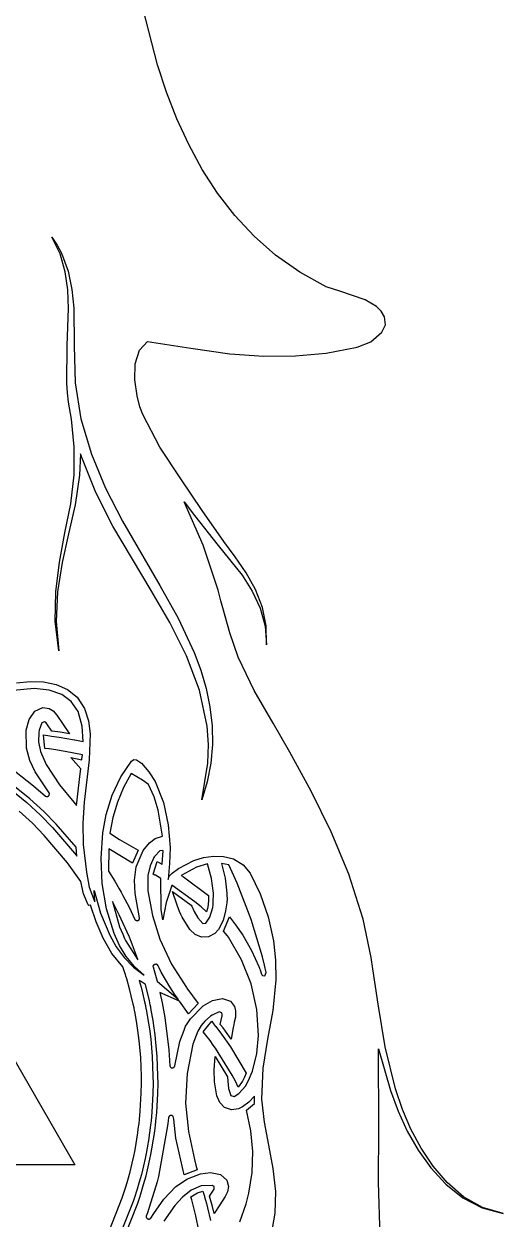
# Model space of a CAD drawing. Extents: x 0 to 151, y 0 to 357.
# Drawn here: x 99.2 to 146.2, y 167.7 to 284.8 of the extents above; entities that cross this region are included whole.
import ezdxf

# ---------------------------------------------------------------- set-up
doc = ezdxf.new("R2010")
doc.units = 0

msp = doc.modelspace()

# ---------------------------------------------------------------- linework, layer by layer
at = {"layer": 'Layer 1'}
for p, q in [((112.323748, 280.792837), (110.909364, 286.259259)), ((113.200791, 278.117991), (112.323748, 280.792837)), ((114.210706, 275.506072), (113.200791, 278.117991)), ((115.368223, 272.975091), (114.210706, 275.506072)), ((116.688069, 270.543057), (115.368223, 272.975091)), ((118.184974, 268.227984), (116.688069, 270.543057)), ((119.873667, 266.047883), (118.184974, 268.227984)), ((121.768877, 264.020763), (119.873667, 266.047883)), ((102.762541, 262.270256), (101.964113, 263.900762)), ((101.964113, 263.900762), (102.47283, 263.13839)), ((123.885332, 262.164638), (121.768877, 264.020763)), ((102.47283, 263.13839), (102.909755, 262.328297)), ((103.275913, 260.528852), (102.762541, 262.270256)), ((102.909755, 262.328297), (103.547464, 260.596477)), ((126.237761, 260.497519), (123.885332, 262.164638)), ((103.528631, 258.73796), (103.275913, 260.528852)), ((103.547464, 260.596477), (103.924099, 258.785999)), ((128.840894, 259.037416), (126.237761, 260.497519)), ((103.591336, 256.930412), (103.528631, 258.73796)), ((103.924099, 258.785999), (104.10829, 256.945957)), ((130.171224, 258.608817), (128.840894, 259.037416)), ((132.665218, 257.784455), (130.171224, 258.608817)), ((133.773641, 257.126523), (132.665218, 257.784455)), ((103.462069, 253.289405), (103.591336, 256.930412)), ((104.10829, 256.945957), (104.151664, 253.270786)), ((134.215038, 256.677106), (133.773641, 257.126523)), ((134.551444, 256.124907), (134.215038, 256.677106)), ((134.30192, 254.618247), (134.65078, 255.334463)), ((134.65078, 255.334463), (134.551444, 256.124907)), ((133.219568, 253.666444), (134.30192, 254.618247)), ((103.414919, 249.596332), (103.462069, 253.289405)), ((104.151664, 253.270786), (104.235967, 249.649547)), ((110.54226, 252.842924), (111.31657, 253.700639)), ((111.31657, 253.700639), (115.57632, 253.047577)), ((115.57632, 253.047577), (119.39983, 252.491382)), ((128.819238, 252.552404), (131.87773, 253.140247)), ((131.87773, 253.140247), (133.219568, 253.666444)), ((110.124213, 251.504874), (110.54226, 252.842924)), ((119.39983, 252.491382), (122.741911, 252.267444)), ((122.741911, 252.267444), (125.82784, 252.274627)), ((125.82784, 252.274627), (128.819238, 252.552404)), ((110.095185, 249.930115), (110.124213, 251.504874)), ((103.481162, 248.663537), (103.414919, 249.596332)), ((104.235967, 249.649547), (104.813613, 246.107827)), ((110.320194, 248.371244), (110.095185, 249.930115)), ((103.585844, 247.736407), (103.481162, 248.663537)), ((110.573835, 247.295844), (110.320194, 248.371244)), ((103.876211, 246.088847), (103.585844, 247.736407)), ((110.857683, 246.531305), (110.573835, 247.295844)), ((104.156155, 243.375162), (103.876211, 246.088847)), ((104.813613, 246.107827), (105.830923, 242.652937)), ((112.539823, 243.343365), (110.857683, 246.531305)), ((104.139465, 240.647127), (104.156155, 243.375162)), ((104.768247, 242.697367), (104.664937, 240.607487)), ((104.887, 242.326), (104.768247, 242.697367)), ((106.264872, 238.890259), (104.887, 242.326)), ((105.830923, 242.652937), (107.205975, 239.311926)), ((114.584063, 240.250065), (112.539823, 243.343365)), ((103.81237, 237.783877), (104.139465, 240.647127)), ((104.664937, 240.607487), (104.24483, 237.705117)), ((116.674293, 237.150155), (114.584063, 240.250065)), ((107.946448, 235.59251), (106.264872, 238.890259)), ((107.205975, 239.311926), (108.868, 236.104)), ((103.23095, 234.943787), (103.81237, 237.783877)), ((104.24483, 237.705117), (103.573486, 234.866147)), ((116.769399, 233.733835), (114.907032, 237.972505)), ((114.907032, 237.972505), (115.917822, 236.652555)), ((115.917822, 236.652555), (118.250712, 233.701355)), ((118.805713, 234.093155), (116.674293, 237.150155)), ((111.695738, 229.29205), (107.946448, 235.59251)), ((108.868, 236.104), (112.552986, 229.797811)), ((102.695499, 232.077095), (103.23095, 234.943787)), ((103.573486, 234.866147), (102.95537, 232.033082)), ((118.244192, 229.345245), (116.769399, 233.733835)), ((118.250712, 233.701355), (120.607972, 230.805665)), ((119.923243, 232.597905), (118.805713, 234.093155)), ((102.349551, 229.181417), (102.695499, 232.077095)), ((102.95537, 232.033082), (102.524596, 229.165547)), ((120.996843, 231.041555), (119.923243, 232.597905)), ((120.607972, 230.805665), (121.592425, 229.251274)), ((121.902491, 229.397848), (120.996843, 231.041555)), ((112.552986, 229.797811), (114.336477, 226.581889)), ((102.290625, 226.270553), (102.349551, 229.181417)), ((102.524596, 229.165547), (102.378704, 226.268641)), ((113.518833, 226.15398), (111.695738, 229.29205)), ((118.525285, 228.297475), (118.244192, 229.345245)), ((118.715429, 227.591807), (118.525285, 228.297475)), ((121.592425, 229.251274), (122.366302, 227.582025)), ((122.585623, 227.649905), (121.902491, 229.397848)), ((119.384213, 225.161628), (118.715429, 227.591807)), ((122.366302, 227.582025), (122.85524, 225.815893)), ((122.968467, 225.838833), (122.585623, 227.649905)), ((102.630994, 223.379057), (102.290625, 226.270553)), ((102.378704, 226.268641), (102.630994, 223.379057)), ((115.147878, 222.91093), (113.518833, 226.15398)), ((114.336477, 226.581889), (115.90159, 223.2333)), ((120.199869, 222.776727), (119.384213, 225.161628)), ((122.85524, 225.815893), (122.983073, 223.987795)), ((122.983073, 223.987795), (122.968467, 225.838833)), ((116.418829, 219.538699), (115.147878, 222.91093)), ((115.90159, 223.2333), (116.563837, 221.498814)), ((121.7787, 219.494697), (120.199869, 222.776727)), ((116.563837, 221.498814), (117.081246, 219.718975)), ((98.50194, 220.264463), (99.82015, 220.390445)), ((99.82015, 220.390445), (101.127648, 220.352271)), ((101.127648, 220.352271), (102.369906, 220.108714)), ((102.369906, 220.108714), (103.492397, 219.618546)), ((100.213594, 219.695469), (98.214919, 219.505169)), ((101.708305, 219.553637), (100.213594, 219.695469)), ((102.926903, 219.129452), (101.708305, 219.553637)), ((103.865624, 218.424874), (102.926903, 219.129452)), ((103.492397, 219.618546), (104.440591, 218.840539)), ((117.160878, 216.01214), (116.418829, 219.538699)), ((117.081246, 219.718975), (117.451585, 217.902829)), ((123.627299, 216.304047), (121.7787, 219.494697)), ((100.292543, 217.481417), (101.06072, 217.845224)), ((101.06072, 217.845224), (101.684572, 217.75723)), ((101.684572, 217.75723), (102.072081, 217.523749)), ((104.520704, 217.441869), (103.865624, 218.424874)), ((104.440591, 218.840539), (105.15996, 217.733465)), ((117.451585, 217.902829), (117.67262, 216.05942)), ((99.453748, 215.631864), (99.72901, 216.653294)), ((99.72901, 216.653294), (100.292543, 217.481417)), ((102.072081, 217.523749), (102.46107, 217.089789)), ((102.46107, 217.089789), (103.70302, 215.267619)), ((104.936411, 216.005651), (104.520704, 217.441869)), ((105.15996, 217.733465), (105.556522, 216.524415)), ((99.475542, 213.862374), (99.453748, 215.631864)), ((100.689174, 215.440092), (100.666299, 214.473018)), ((100.717492, 215.616763), (100.689174, 215.440092)), ((100.988809, 216.345082), (100.717492, 215.616763)), ((101.239019, 216.451996), (100.988809, 216.345082)), ((101.384888, 216.355292), (101.239019, 216.451996)), ((101.454563, 216.254985), (101.384888, 216.355292)), ((101.945717, 215.532243), (101.454563, 216.254985)), ((101.985702, 215.527268), (101.945717, 215.532243)), ((102.765162, 215.420439), (101.985702, 215.527268)), ((103.70302, 215.267619), (102.765162, 215.420439)), ((105.028503, 214.513319), (104.936411, 216.005651)), ((105.556522, 216.524415), (105.720186, 215.260584)), ((117.301843, 214.207787), (117.160878, 216.01214)), ((117.67262, 216.05942), (117.69559, 214.214339)), ((125.273739, 213.479057), (123.627299, 216.304047)), ((100.666299, 214.473018), (100.844139, 213.522162)), ((101.254816, 213.826955), (101.128855, 215.151965)), ((101.128855, 215.151965), (101.749, 215.072)), ((101.749, 215.072), (101.768564, 215.069082)), ((101.749, 215.072), (101.749, 215.072)), ((101.768564, 215.069082), (101.913575, 215.051322)), ((101.913575, 215.051322), (102.682737, 214.944837)), ((102.682737, 214.944837), (104.176277, 214.69025)), ((104.176277, 214.69025), (104.194469, 214.686132)), ((104.194469, 214.686132), (105.028503, 214.513319)), ((105.720186, 215.260584), (105.602374, 212.710475)), ((99.791417, 212.658504), (99.475542, 213.862374)), ((100.844139, 213.522162), (101.395014, 212.260042)), ((101.677497, 213.784136), (101.254816, 213.826955)), ((101.678343, 213.783879), (101.677497, 213.784136)), ((101.685551, 213.784393), (101.678343, 213.783879)), ((102.344023, 213.691293), (101.685551, 213.784393)), ((102.884258, 213.60652), (102.344023, 213.691293)), ((103.265921, 213.541908), (102.884258, 213.60652)), ((104.946511, 213.197052), (103.265921, 213.541908)), ((104.904124, 212.791191), (104.946511, 213.197052)), ((117.256294, 212.39851), (117.301843, 214.207787)), ((117.69559, 214.214339), (117.533494, 212.380905)), ((127.354759, 209.64029), (125.273739, 213.479057)), ((97.499601, 212.271958), (100.167131, 210.187908)), ((100.326393, 211.534724), (99.791417, 212.658504)), ((101.395014, 212.260042), (102.703034, 210.272012)), ((104.789147, 211.840641), (103.805126, 212.952591)), ((103.805126, 212.952591), (104.894856, 212.715166)), ((104.894856, 212.715166), (104.904124, 212.791191)), ((105.602374, 212.710475), (105.120145, 208.577798)), ((108.709051, 211.041248), (109.752885, 212.582305)), ((109.752885, 212.582305), (109.996708, 212.738463)), ((109.996708, 212.738463), (110.262444, 212.716901)), ((110.262444, 212.716901), (110.74034, 212.3913)), ((110.74034, 212.3913), (111.475505, 211.528048)), ((116.66183, 208.80445), (117.256294, 212.39851)), ((117.533494, 212.380905), (117.188263, 210.572986)), ((96.688834, 210.786776), (99.496404, 208.546726)), ((99.816453, 208.911823), (96.972853, 211.180533)), ((101.683493, 209.488854), (100.326393, 211.534724)), ((104.388262, 208.257476), (104.727538, 211.332156)), ((104.727538, 211.332156), (104.789147, 211.840641)), ((107.879301, 209.255557), (108.709051, 211.041248)), ((109.737641, 211.379938), (108.98172, 210.008075)), ((110.830461, 210.724297), (109.737641, 211.379938)), ((111.419433, 210.308911), (110.830461, 210.724297)), ((111.475505, 211.528048), (112.072707, 210.590892)), ((100.167131, 210.187908), (101.332711, 209.155928)), ((102.703034, 210.272012), (104.097554, 208.558042)), ((108.98172, 210.008075), (108.379345, 208.567073)), ((111.987676, 209.082614), (111.419433, 210.308911)), ((112.072707, 210.590892), (112.910671, 208.546856)), ((117.188263, 210.572986), (116.66183, 208.80445)), ((129.31965, 205.663411), (127.354759, 209.64029)), ((83.5733, 208.804), (104.2101, 173.06)), ((99.496404, 208.546726), (100.844064, 207.313096)), ((101.179393, 207.664123), (99.816453, 208.911823)), ((101.332711, 209.155928), (101.401869, 209.117142)), ((101.401869, 209.117142), (101.429671, 209.112937)), ((101.429671, 209.112937), (101.481839, 209.108475)), ((101.481839, 209.108475), (101.514789, 209.115248)), ((101.514789, 209.115248), (101.563356, 209.129924)), ((101.563356, 209.129924), (101.596659, 209.149487)), ((101.596659, 209.149487), (101.62463, 209.165791)), ((101.62463, 209.165791), (101.63733, 209.180467)), ((101.63733, 209.180467), (101.652776, 209.192221)), ((101.652776, 209.192221), (101.668391, 209.216591)), ((101.668391, 209.216591), (101.694477, 209.257005)), ((101.69396, 209.465514), (101.683493, 209.488854)), ((101.712152, 209.425701), (101.69396, 209.465514)), ((101.694477, 209.257005), (101.710264, 209.298966)), ((101.710264, 209.298966), (101.71936, 209.341782)), ((101.719016, 209.385114), (101.712152, 209.425701)), ((101.71936, 209.341782), (101.719016, 209.385114)), ((104.097554, 208.558042), (104.388262, 208.257476)), ((105.120145, 208.577798), (104.98293, 206.506885)), ((107.285331, 207.377695), (107.879301, 209.255557)), ((108.379345, 208.567073), (107.935084, 207.069752)), ((112.3834, 207.801607), (111.987676, 209.082614)), ((112.910671, 208.546856), (113.369137, 206.363171)), ((100.055488, 206.500652), (98.749868, 207.695932)), ((100.844064, 207.313096), (102.037964, 206.092676)), ((102.393883, 206.423023), (101.179393, 207.664123)), ((106.948835, 205.560125), (107.285331, 207.377695)), ((112.788383, 205.227831), (112.3834, 207.801607)), ((101.212148, 205.318252), (100.055488, 206.500652)), ((102.037964, 206.092676), (104.381144, 203.333416)), ((104.325713, 204.171993), (102.393883, 206.423023)), ((104.98293, 206.506885), (105.010656, 204.423175)), ((107.935084, 207.069752), (107.653501, 205.528928)), ((113.369137, 206.363171), (113.56301, 204.14382)), ((103.482398, 202.644972), (101.212148, 205.318252)), ((106.790545, 203.07689), (106.948835, 205.560125)), ((107.653501, 205.528928), (108.601485, 204.922625)), ((108.601485, 204.922625), (110.402625, 203.860095)), ((111.512623, 204.590636), (112.092097, 205.02617)), ((112.092097, 205.02617), (112.788383, 205.227831)), ((131.04965, 201.53128), (129.31965, 205.663411)), ((104.40826, 203.297291), (104.325713, 204.171993)), ((105.010656, 204.423175), (105.360744, 201.716865)), ((107.529414, 204.008025), (107.512763, 201.812255)), ((109.868054, 202.610415), (107.529414, 204.008025)), ((110.402625, 203.860095), (109.868054, 202.610415)), ((110.23, 202.226), (110.917476, 203.83872)), ((110.917476, 203.83872), (111.512623, 204.590636)), ((112.553507, 203.821606), (112.040046, 203.278712)), ((112.792732, 203.84529), (112.553507, 203.821606)), ((112.756179, 202.523368), (112.863265, 203.791318)), ((112.863265, 203.791318), (112.792732, 203.84529)), ((113.56301, 204.14382), (113.469398, 202.567943)), ((104.810678, 200.796982), (103.482398, 202.644972)), ((104.381144, 203.333416), (104.40826, 203.297291)), ((106.901814, 200.591105), (106.790545, 203.07689)), ((111.99594, 203.21187), (111.580381, 202.339454)), ((111.868777, 201.518921), (112.281501, 202.771861)), ((112.040046, 203.278712), (111.967685, 203.168536)), ((111.967685, 203.168536), (111.99594, 203.21187)), ((112.281501, 202.771861), (112.743309, 202.513157)), ((112.754635, 202.507064), (112.756179, 202.523368)), ((113.469398, 202.567943), (113.339231, 200.99947)), ((114.360151, 202.06106), (115.861071, 202.869008)), ((115.861071, 202.869008), (116.813683, 203.167554)), ((116.813683, 203.167554), (117.796481, 203.290588)), ((117.796481, 203.290588), (118.785514, 203.237262)), ((119.28299, 202.420506), (118.581784, 202.562859)), ((118.581784, 202.562859), (118.937173, 201.135834)), ((118.785514, 203.237262), (119.756831, 203.006732)), ((119.756831, 203.006732), (120.710664, 202.433505)), ((105.360744, 201.716865), (105.629832, 200.261309)), ((107.512763, 201.812255), (108.12473, 200.823428)), ((110.053729, 200.921509), (110.23, 202.226)), ((110.23, 202.226), (110.23, 202.226)), ((111.372303, 201.39579), (111.370246, 199.90378)), ((111.580381, 202.339454), (111.372303, 201.39579)), ((112.037642, 201.433029), (111.868777, 201.518921)), ((112.121389, 201.406856), (112.037642, 201.433029)), ((112.64, 201.111), (112.121389, 201.406856)), ((112.743309, 202.513157), (112.754635, 202.507064)), ((113.461512, 201.317558), (113.737006, 201.608934)), ((113.737006, 201.608934), (114.360151, 202.06106)), ((114.682946, 201.431605), (114.6313, 201.394022)), ((114.6313, 201.394022), (114.847533, 201.257077)), ((116.115906, 202.214489), (114.682946, 201.431605)), ((117.220226, 202.516955), (116.115906, 202.214489)), ((117.611809, 201.107257), (117.220226, 202.516955)), ((120.108269, 200.635056), (119.28299, 202.420506)), ((120.710664, 202.433505), (121.40304, 201.605049)), ((121.40304, 201.605049), (122.354861, 199.585822)), ((132.425999, 197.226757), (131.04965, 201.53128)), ((105.069966, 199.597415), (104.810678, 200.796982)), ((105.629832, 200.261309), (106.120297, 198.887675)), ((107.317052, 198.117102), (106.901814, 200.591105)), ((108.12473, 200.823428), (108.548266, 200.097082)), ((110.107961, 199.635279), (110.053729, 200.921509)), ((112.677155, 198.065523), (112.64, 201.111)), ((113.711284, 200.409823), (113.163161, 198.759061)), ((113.339231, 200.99947), (113.461512, 201.317558)), ((113.728618, 200.439175), (113.711284, 200.409823)), ((115.974158, 198.823795), (113.728618, 200.439175)), ((114.847533, 201.257077), (117.304663, 199.416967)), ((117.788604, 199.654905), (117.611809, 201.107257)), ((118.937173, 201.135834), (119.095589, 199.673779)), ((121.479288, 197.067656), (120.108269, 200.635056)), ((105.524753, 198.514202), (105.069966, 199.597415)), ((106.166632, 198.814055), (106.102794, 199.918465)), ((106.102794, 199.918465), (106.735092, 197.686724)), ((108.548266, 200.097082), (108.745105, 199.757549)), ((108.745105, 199.757549), (108.919634, 199.446501)), ((108.919634, 199.446501), (109.527913, 198.282291)), ((110.552777, 197.250309), (110.107961, 199.635279)), ((111.370246, 199.90378), (111.81659, 197.488357)), ((114.219937, 198.479366), (113.791081, 199.825656)), ((113.791081, 199.825656), (115.619771, 198.487856)), ((117.304663, 199.416967), (117.293337, 198.977728)), ((117.776246, 198.890117), (117.790662, 199.525766)), ((117.790662, 199.525766), (117.788604, 199.654905)), ((119.095589, 199.673779), (119.101426, 199.445794)), ((119.133345, 199.139211), (119.099538, 198.724167)), ((119.101426, 199.445794), (119.133345, 199.139211)), ((122.354861, 199.585822), (123.147254, 197.327798)), ((105.571089, 198.440409), (105.524753, 198.514202)), ((105.742014, 198.49704), (105.571089, 198.440409)), ((106.294805, 196.844856), (105.742014, 198.49704)), ((106.120297, 198.887675), (106.166632, 198.814055)), ((108.063284, 195.722055), (107.317052, 198.117102)), ((108.563147, 197.53915), (107.889743, 198.83482)), ((107.889743, 198.83482), (108.581339, 196.35992)), ((109.527913, 198.282291), (110.099895, 197.080411)), ((112.829716, 197.049153), (112.677155, 198.065523)), ((113.163161, 198.759061), (112.829716, 197.049153)), ((114.468089, 197.862082), (114.219937, 198.479366)), ((114.602461, 197.565963), (114.468089, 197.862082)), ((115.619771, 198.487856), (115.658381, 198.396905)), ((115.658381, 198.396905), (115.908935, 197.859416)), ((115.908935, 197.859416), (116.260236, 197.228796)), ((116.572223, 198.32698), (115.974158, 198.823795)), ((117.114346, 197.817121), (116.572223, 198.32698)), ((117.205987, 198.147558), (117.114346, 197.817121)), ((117.245972, 198.324833), (117.205987, 198.147558)), ((117.265363, 198.548186), (117.245972, 198.324833)), ((117.293337, 198.977728), (117.265363, 198.548186)), ((117.441598, 197.314378), (117.723041, 198.259616)), ((117.723041, 198.259616), (117.772295, 198.52896)), ((117.772295, 198.52896), (117.776246, 198.890117)), ((118.976836, 197.917763), (118.730388, 196.973995)), ((118.98044, 197.944879), (118.976836, 197.917763)), ((119.099538, 198.724167), (118.98044, 197.944879)), ((107.000274, 195.25187), (106.294805, 196.844856)), ((106.735092, 197.686724), (107.637004, 195.549665)), ((109.344239, 195.84706), (108.563147, 197.53915)), ((110.099895, 197.080411), (110.148804, 197.016911)), ((110.148804, 197.016911), (110.17283, 197.001979)), ((110.17283, 197.001979), (110.219337, 196.977267)), ((110.219337, 196.977267), (110.252456, 196.970404)), ((110.252456, 196.970404), (110.302739, 196.964912)), ((110.302739, 196.964912), (110.341009, 196.969546)), ((110.341009, 196.969546), (110.373272, 196.973497)), ((110.373272, 196.973497), (110.390604, 196.981992)), ((110.390604, 196.981992), (110.409481, 196.986883)), ((110.409481, 196.986883), (110.433335, 197.003274)), ((110.433335, 197.003274), (110.472978, 197.030559)), ((110.472978, 197.030559), (110.50404, 197.063421)), ((110.50404, 197.063421), (110.529095, 197.099546)), ((110.529095, 197.099546), (110.545397, 197.140047)), ((110.545397, 197.140047), (110.554665, 197.180546)), ((110.553462, 197.224395), (110.552777, 197.250309)), ((110.554665, 197.180546), (110.553462, 197.224395)), ((111.81659, 197.488357), (112.543036, 195.14192)), ((114.728939, 197.30134), (114.602461, 197.565963)), ((115.490359, 196.097117), (114.728939, 197.30134)), ((116.260236, 197.228796), (116.740223, 196.689626)), ((116.740223, 196.689626), (117.054099, 196.713222)), ((117.054099, 196.713222), (117.433532, 197.293612)), ((117.433532, 197.293612), (117.441598, 197.314378)), ((118.730388, 196.973995), (118.286445, 196.105463)), ((118.778855, 195.951104), (119.358214, 197.354784)), ((119.358214, 197.354784), (119.964949, 196.571226)), ((122.607279, 193.416126), (121.479288, 197.067656)), ((123.147254, 197.327798), (123.666831, 194.991862)), ((132.450552, 197.12851), (132.425999, 197.226757)), ((133.23945, 193.36979), (132.450552, 197.12851)), ((107.637004, 195.549665), (108.262123, 194.393904)), ((108.570739, 194.544959), (108.063284, 195.722055)), ((108.581339, 196.35992), (108.899849, 195.651763)), ((108.899849, 195.651763), (109.091624, 195.210207)), ((109.537474, 195.402329), (109.344239, 195.84706)), ((116.004869, 195.626853), (115.490359, 196.097117)), ((116.613579, 195.34814), (116.004869, 195.626853)), ((117.927089, 195.7111), (117.313814, 195.372271)), ((118.286445, 196.105463), (117.927089, 195.7111)), ((119.15863, 195.474798), (118.778855, 195.951104)), ((119.964949, 196.571226), (120.677136, 195.538766)), ((120.677136, 195.538766), (121.52953, 194.041454)), ((107.844785, 193.76223), (107.000274, 195.25187)), ((108.262123, 194.393904), (109.041724, 193.344429)), ((109.239139, 193.458952), (108.570739, 194.544959)), ((109.091624, 195.210207), (109.11342, 195.159495)), ((109.11342, 195.159495), (109.162502, 195.034736)), ((109.162502, 195.034736), (110.394682, 193.132336)), ((109.56476, 195.338059), (109.537474, 195.402329)), ((109.661206, 195.093169), (109.56476, 195.338059)), ((110.03, 194.156), (109.661206, 195.093169)), ((112.543036, 195.14192), (113.684926, 192.69066)), ((117.313814, 195.372271), (116.613579, 195.34814)), ((119.250959, 195.35587), (119.15863, 195.474798)), ((120.550264, 193.143227), (119.250959, 195.35587)), ((123.666831, 194.991862), (123.871581, 193.094203)), ((108.922484, 192.43152), (107.844785, 193.76223)), ((109.041724, 193.344429), (109.962673, 192.416511)), ((110.056749, 192.48034), (109.239139, 193.458952)), ((110.297879, 193.421416), (110.03, 194.156)), ((110.03, 194.156), (110.03, 194.156)), ((110.394682, 193.132336), (110.297879, 193.421416)), ((121.52953, 194.041454), (122.227, 192.466)), ((122.8, 192.592478), (122.607279, 193.416126)), ((133.399907, 192.2532), (133.23945, 193.36979)), ((109.11306, 191.862027), (108.922484, 192.43152)), ((109.962673, 192.416511), (111.011834, 191.625425)), ((111.011834, 191.625425), (110.056749, 192.48034)), ((111.866397, 192.539331), (111.86262, 192.493252)), ((111.86262, 192.493252), (111.883042, 192.434832)), ((111.877894, 192.556405), (111.866397, 192.539331)), ((111.901403, 192.587297), (111.877894, 192.556405)), ((111.883042, 192.434832), (111.986, 192.074)), ((111.924915, 192.606088), (111.901403, 192.587297)), ((111.962155, 192.632515), (111.924915, 192.606088)), ((111.996303, 192.64942), (111.962155, 192.632515)), ((111.986, 192.074), (112.285635, 191.02537)), ((111.986, 192.074), (111.986, 192.074)), ((112.027709, 192.665035), (111.996303, 192.64942)), ((112.043497, 192.669413), (112.027709, 192.665035)), ((112.058254, 192.675678), (112.043497, 192.669413)), ((112.089146, 192.682025), (112.058254, 192.675678)), ((112.135995, 192.691465), (112.089146, 192.682025)), ((112.178382, 192.693695), (112.135995, 192.691465)), ((112.218884, 192.692323), (112.178382, 192.693695)), ((112.253549, 192.684342), (112.218884, 192.692323)), ((112.284269, 192.672844), (112.253549, 192.684342)), ((112.306748, 192.654824), (112.284269, 192.672844)), ((112.322022, 192.642641), (112.306748, 192.654824)), ((112.388437, 192.533839), (112.322022, 192.642641)), ((112.478017, 192.330995), (112.388437, 192.533839)), ((112.660784, 191.9332), (112.478017, 192.330995)), ((113.684926, 192.69066), (115.139516, 190.41102)), ((121.484998, 190.770044), (120.550264, 193.143227)), ((122.227, 192.466), (122.287396, 192.324849)), ((122.287396, 192.324849), (122.315025, 192.265557)), ((122.315025, 192.265557), (122.354669, 192.155725)), ((122.354669, 192.155725), (122.497964, 191.735192)), ((122.957711, 191.895991), (122.8, 192.592478)), ((123.871581, 193.094203), (123.907087, 191.185862)), ((133.92727, 188.78836), (133.399907, 192.2532)), ((109.16334, 191.698996), (109.11306, 191.862027)), ((109.211564, 191.546091), (109.16334, 191.698996)), ((109.290676, 191.266877), (109.211564, 191.546091)), ((109.607642, 190.152607), (109.290676, 191.266877)), ((110.640932, 191.028521), (110.51085, 191.116644)), ((110.51085, 191.116644), (110.703399, 190.439808)), ((111.130542, 190.712497), (110.640932, 191.028521)), ((112.285635, 191.02537), (114.377405, 189.23263)), ((113.503217, 190.47673), (112.660784, 191.9332)), ((122.497964, 191.735192), (122.517014, 191.699838)), ((122.517014, 191.699838), (122.540351, 191.656077)), ((122.540351, 191.656077), (122.601102, 191.592667)), ((122.601102, 191.592667), (122.815616, 191.547876)), ((122.815616, 191.547876), (122.958911, 191.874884)), ((122.958911, 191.874884), (122.957711, 191.895991)), ((123.907087, 191.185862), (123.613604, 188.161182)), ((109.737295, 189.611899), (109.607642, 190.152607)), ((110.703399, 190.439808), (110.837167, 189.88172)), ((110.837167, 189.88172), (111.033237, 189.015688)), ((111.168642, 190.578983), (111.130542, 190.712497)), ((111.509462, 189.109993), (111.168642, 190.578983)), ((114.479669, 189.07905), (112.547929, 189.934256)), ((112.547929, 189.934256), (112.775914, 188.905806)), ((113.978239, 189.757676), (113.503217, 190.47673)), ((114.377405, 189.23263), (113.978239, 189.757676)), ((115.139516, 190.41102), (115.171091, 190.36786)), ((115.171091, 190.36786), (116.296521, 188.84721)), ((122.041499, 188.280861), (121.484998, 190.770044)), ((109.927185, 188.772847), (109.737295, 189.611899)), ((110.010415, 188.419584), (109.927185, 188.772847)), ((111.033237, 189.015688), (111.119033, 188.6511)), ((111.119033, 188.6511), (111.141173, 188.560061)), ((111.141173, 188.560061), (111.168286, 188.411186)), ((111.597326, 188.734677), (111.509462, 189.109993)), ((111.646752, 188.493307), (111.597326, 188.734677)), ((111.699951, 188.189896), (111.646752, 188.493307)), ((112.775914, 188.905806), (113.042512, 187.481026)), ((115.348368, 187.83324), (114.479669, 189.07905)), ((116.296521, 188.84721), (115.348368, 187.83324)), ((115.545896, 187.349537), (116.770006, 188.625127)), ((116.770006, 188.625127), (117.68624, 189.161326)), ((117.68624, 189.161326), (118.671248, 189.342279)), ((118.671248, 189.342279), (119.46963, 189.0665)), ((119.46963, 189.0665), (119.851744, 188.574491)), ((119.851744, 188.574491), (119.965199, 188.130605)), ((134.611891, 184.593796), (133.92727, 188.78836)), ((110.031864, 188.331375), (110.010415, 188.419584)), ((110.058111, 188.187137), (110.031864, 188.331375)), ((110.110107, 187.890239), (110.058111, 188.187137)), ((110.286352, 186.90862), (110.110107, 187.890239)), ((111.168286, 188.411186), (111.222001, 188.104693)), ((111.222001, 188.104693), (111.40391, 187.091503)), ((111.882374, 187.174386), (111.699951, 188.189896)), ((113.042512, 187.481026), (113.4325, 184.307816)), ((115.201817, 186.876403), (115.545896, 187.349537)), ((117.517902, 187.619047), (116.948494, 187.118284)), ((117.662572, 187.723644), (117.517902, 187.619047)), ((118.366865, 188.05151), (117.662572, 187.723644)), ((118.620506, 187.952317), (118.366865, 188.05151)), ((118.464169, 186.798999), (118.634236, 187.658859)), ((118.656029, 187.779848), (118.620506, 187.952317)), ((118.634236, 187.658859), (118.656029, 187.779848)), ((119.937958, 187.52569), (119.831902, 187.028017)), ((119.965199, 188.130605), (119.937958, 187.52569)), ((122.206109, 185.72022), (122.041499, 188.280861)), ((123.613604, 188.161182), (123.098453, 185.343322)), ((110.395326, 186.20304), (110.286352, 186.90862)), ((110.520432, 185.218675), (110.395326, 186.20304)), ((111.40391, 187.091503), (111.516313, 186.363269)), ((111.516313, 186.363269), (111.645537, 185.347239)), ((111.998212, 186.423675), (111.882374, 187.174386)), ((112.019322, 186.238851), (111.998212, 186.423675)), ((112.050211, 185.98418), (112.019322, 186.238851)), ((114.502155, 185.117984), (114.921918, 186.244014)), ((114.921918, 186.244014), (115.043934, 186.647044)), ((115.043934, 186.647044), (115.201817, 186.876403)), ((116.272686, 186.133134), (115.770379, 184.885004)), ((116.599781, 186.708633), (116.272686, 186.133134)), ((116.775512, 186.936533), (116.599781, 186.708633)), ((116.948494, 187.118284), (116.775512, 186.936533)), ((116.777738, 186.066962), (117.621723, 187.117822)), ((117.621723, 187.117822), (117.80655, 186.869749)), ((117.80655, 186.869749), (118.002186, 186.605637)), ((118.002186, 186.605637), (118.014198, 186.589934)), ((118.014198, 186.589934), (118.106182, 186.477102)), ((118.106182, 186.477102), (118.579144, 185.863503)), ((118.489394, 186.767597), (118.464169, 186.798999)), ((118.733084, 186.457923), (118.489394, 186.767597)), ((118.972126, 186.144301), (118.733084, 186.457923)), ((119.529692, 185.369133), (118.972126, 186.144301)), ((119.733739, 186.501853), (119.529692, 185.369133)), ((119.782307, 186.777807), (119.733739, 186.501853)), ((119.831902, 187.028017), (119.782307, 186.777807)), ((110.662353, 183.573265), (110.520432, 185.218675)), ((111.645537, 185.347239), (111.791923, 183.648969)), ((112.075095, 185.806047), (112.050211, 185.98418)), ((112.127608, 185.40499), (112.075095, 185.806047)), ((112.276568, 183.67738), (112.127608, 185.40499)), ((114.000706, 182.734474), (114.502155, 185.117984)), ((117.048197, 185.74725), (116.777738, 186.066962)), ((117.048711, 185.746564), (117.048197, 185.74725)), ((117.054031, 185.742015), (117.048711, 185.746564)), ((117.4532, 185.2186), (117.054031, 185.742015)), ((117.773423, 184.779103), (117.4532, 185.2186)), ((118.579144, 185.863503), (119.452474, 184.622923)), ((122.057034, 183.940711), (122.206109, 185.72022)), ((123.098453, 185.343322), (122.637362, 182.524982)), ((113.4325, 184.307816), (113.517449, 182.750516)), ((115.770379, 184.885004), (115.208751, 182.007064)), ((117.996175, 184.463765), (117.773423, 184.779103)), ((119.622195, 181.844115), (117.996175, 184.463765)), ((119.452474, 184.622923), (119.462428, 184.606876)), ((119.462428, 184.606876), (121.005898, 182.020876)), ((121.607183, 182.21256), (122.057034, 183.940711)), ((133.995028, 176.64068), (133.976667, 184.41975)), ((133.976667, 184.41975), (135.124237, 180.32201)), ((135.62485, 180.48579), (134.611891, 184.593796)), ((110.735804, 181.732645), (110.662353, 183.573265)), ((111.791923, 183.648969), (111.867776, 181.749139)), ((112.353106, 181.76194), (112.276568, 183.67738)), ((113.517449, 182.750516), (113.538384, 182.671231)), ((113.538384, 182.671231), (113.588323, 182.60619)), ((113.921249, 182.601212), (113.951969, 182.632962)), ((113.951969, 182.632962), (113.975822, 182.667627)), ((113.975822, 182.667627), (113.99144, 182.709678)), ((113.99144, 182.709678), (114.000706, 182.734474)), ((117.858657, 182.370273), (117.955445, 183.666203)), ((117.955445, 183.666203), (119.169775, 181.662803)), ((110.743707, 181.041483), (110.735804, 181.732645)), ((111.867776, 181.749139), (111.875842, 181.03575)), ((112.361172, 181.024181), (112.353106, 181.76194)), ((113.588323, 182.60619), (113.616297, 182.586799)), ((113.616297, 182.586799), (113.660916, 182.561915)), ((113.660916, 182.561915), (113.698155, 182.551617)), ((113.698155, 182.551617), (113.729561, 182.54295)), ((113.729561, 182.54295), (113.74878, 182.544237)), ((113.74878, 182.544237), (113.768, 182.541494)), ((113.768, 182.541494), (113.796318, 182.547672)), ((113.796318, 182.547672), (113.843339, 182.557967)), ((113.843339, 182.557967), (113.884354, 182.576845)), ((113.884354, 182.576845), (113.921249, 182.601212)), ((115.208751, 182.007064), (115.055875, 179.078824)), ((117.891434, 181.180143), (117.858657, 182.370273)), ((119.169775, 181.662803), (119.194142, 181.261833)), ((119.939675, 181.236096), (119.622195, 181.844115)), ((120.821246, 181.629945), (120.628181, 181.241159)), ((121.005898, 182.020876), (120.821246, 181.629945)), ((121.228607, 181.319319), (121.498897, 181.937295)), ((121.498897, 181.937295), (121.607183, 182.21256)), ((122.637362, 182.524982), (122.506057, 179.498862)), ((110.716419, 180.082089), (110.743707, 181.041483)), ((111.875842, 181.03575), (111.847696, 180.045464)), ((112.333026, 180.028835), (112.361172, 181.024181)), ((118.122698, 179.795643), (117.891434, 181.180143)), ((119.194142, 181.261833), (119.271154, 180.539974)), ((119.271154, 180.539974), (119.505791, 179.852983)), ((120.201554, 180.644037), (119.939675, 181.236096)), ((120.628181, 181.241159), (120.201554, 180.644037)), ((120.275467, 180.046049), (120.920909, 180.76922)), ((120.920909, 180.76922), (121.228607, 181.319319)), ((135.124237, 180.32201), (135.881894, 178.311841)), ((136.309798, 178.483302), (135.62485, 180.48579)), ((110.623234, 178.306769), (110.716419, 180.082089)), ((111.847696, 180.045464), (111.751594, 178.213084)), ((112.235725, 178.176285), (112.333026, 180.028835)), ((118.417647, 179.155247), (118.122698, 179.795643)), ((118.882315, 178.671523), (118.417647, 179.155247)), ((119.505791, 179.852983), (119.806281, 179.75628)), ((119.806281, 179.75628), (120.275467, 180.046049)), ((121.266611, 179.188896), (120.629837, 178.716315)), ((121.798677, 179.776875), (121.266611, 179.188896)), ((121.803139, 179.471065), (121.798677, 179.776875)), ((121.827165, 179.06015), (121.803139, 179.471065)), ((122.506057, 179.498862), (122.745892, 177.217459)), ((110.549098, 177.492815), (110.623234, 178.306769)), ((111.751594, 178.213084), (111.675055, 177.373045)), ((112.157639, 177.320972), (112.235725, 178.176285)), ((115.055875, 179.078824), (115.341876, 176.305908)), ((119.543603, 178.437712), (118.882315, 178.671523)), ((120.238045, 178.536294), (119.543603, 178.437712)), ((120.629837, 178.716315), (120.238045, 178.536294)), ((121.032428, 178.395929), (121.827165, 179.06015)), ((121.464367, 176.390979), (121.032428, 178.395929)), ((135.881894, 178.311841), (136.783656, 176.360002)), ((137.137776, 176.535032), (136.309798, 178.483302)), ((110.430847, 176.576666), (110.503095, 177.105488)), ((110.503095, 177.105488), (110.549098, 177.492815)), ((111.627521, 176.97319), (111.553039, 176.427373)), ((111.675055, 177.373045), (111.627521, 176.97319)), ((112.034938, 176.367668), (112.109247, 176.912193)), ((112.109247, 176.912193), (112.157639, 177.320972)), ((113.330756, 177.059355), (112.408689, 171.909365)), ((113.366624, 177.394511), (113.330756, 177.059355)), ((113.390136, 177.641376), (113.366624, 177.394511)), ((113.443679, 177.813071), (113.390136, 177.641376)), ((113.47371, 177.844304), (113.443679, 177.813071)), ((113.509747, 177.864385), (113.47371, 177.844304)), ((113.547675, 177.881803), (113.509747, 177.864385)), ((113.623184, 177.89596), (113.547675, 177.881803)), ((113.63673, 177.894071), (113.623184, 177.89596)), ((113.655777, 177.895618), (113.63673, 177.894071)), ((113.691817, 177.886607), (113.655777, 177.895618)), ((113.730764, 177.876568), (113.691817, 177.886607)), ((113.776766, 177.852971), (113.730764, 177.876568)), ((113.807483, 177.832121), (113.776766, 177.852971)), ((113.839061, 177.796843), (113.807483, 177.832121)), ((113.886082, 177.66719), (113.839061, 177.796843)), ((113.898093, 177.524753), (113.886082, 177.66719)), ((114.10214, 175.670143), (113.898093, 177.524753)), ((122.745892, 177.217459), (123.168285, 174.961042)), ((110.172572, 174.916495), (110.329597, 175.809135)), ((110.329597, 175.809135), (110.381424, 176.1521)), ((110.381424, 176.1521), (110.430847, 176.576666)), ((111.44853, 175.635215), (111.286357, 174.713831)), ((111.50207, 175.989164), (111.44853, 175.635215)), ((111.553039, 176.427373), (111.50207, 175.989164)), ((111.927851, 175.557318), (111.98311, 175.923281)), ((111.98311, 175.923281), (112.034938, 176.367668)), ((114.922616, 172.059523), (114.10214, 175.670143)), ((115.341876, 176.305908), (115.919852, 173.578884)), ((121.645438, 174.355799), (121.464367, 176.390979)), ((133.972215, 171.341894), (133.995028, 176.64068)), ((136.783656, 176.360002), (137.848523, 174.494898)), ((138.128829, 174.667445), (137.137776, 176.535032)), ((110.073896, 174.365623), (110.172572, 174.916495)), ((111.286357, 174.713831), (111.184591, 174.145283)), ((111.662884, 174.06181), (111.764134, 174.627185)), ((111.764134, 174.627185), (111.927851, 175.557318)), ((123.168285, 174.961042), (123.598627, 172.705622)), ((137.848523, 174.494898), (139.095497, 172.74493)), ((139.303, 172.907), (138.128829, 174.667445)), ((109.819738, 173.207932), (109.980367, 173.914971)), ((109.980367, 173.914971), (110.073896, 174.365623)), ((111.087972, 173.680128), (110.922195, 172.95035)), ((111.184591, 174.145283), (111.087972, 173.680128)), ((111.395341, 172.84148), (111.56558, 173.592794)), ((111.56558, 173.592794), (111.662884, 174.06181)), ((115.919852, 173.578884), (116.050278, 173.032731)), ((121.575005, 172.313794), (121.645438, 174.355799)), ((104.2101, 173.06), (72.368, 173.06)), ((109.392426, 171.552663), (109.629422, 172.38042)), ((109.629422, 172.38042), (109.819738, 173.207932)), ((110.725873, 172.096239), (110.481155, 171.241871)), ((110.922195, 172.95035), (110.725873, 172.096239)), ((111.195929, 171.974756), (111.395341, 172.84148)), ((116.179846, 172.547843), (114.922616, 172.059523)), ((115.246796, 171.695279), (116.530787, 172.183688)), ((116.050278, 173.032731), (116.179846, 172.547843)), ((116.530787, 172.183688), (117.486673, 172.304846)), ((117.486673, 172.304846), (118.471765, 172.119719)), ((118.471765, 172.119719), (119.100333, 171.553616)), ((121.252434, 170.288369), (121.575005, 172.313794)), ((123.598627, 172.705622), (123.862307, 170.427212)), ((139.095497, 172.74493), (140.547216, 171.16535)), ((140.68646, 171.305461), (139.303, 172.907)), ((109.143247, 170.704385), (109.234029, 170.99458)), ((109.234029, 170.99458), (109.392426, 171.552663)), ((110.481155, 171.241871), (110.31778, 170.665771)), ((110.687958, 170.223018), (110.947952, 171.108631)), ((110.947952, 171.108631), (111.195929, 171.974756)), ((112.267626, 171.379259), (111.318443, 168.339669)), ((112.348624, 171.659071), (112.267626, 171.379259)), ((112.408689, 171.909365), (112.348624, 171.659071)), ((112.920894, 169.692352), (114.100767, 170.937788)), ((114.100767, 170.937788), (115.246796, 171.695279)), ((116.592369, 170.983997), (115.612239, 170.556583)), ((117.686154, 171.03241), (116.592369, 170.983997)), ((117.874839, 170.884932), (117.686154, 171.03241)), ((119.100333, 171.553616), (119.255987, 170.927061)), ((119.255987, 170.927061), (119.176066, 170.416933)), ((134.127672, 166.00098), (133.972215, 171.341894)), ((140.547216, 171.16535), (142.214707, 169.81552)), ((142.289707, 169.92398), (140.68646, 171.305461)), ((107.595139, 166.663339), (108.850907, 169.824276)), ((108.850907, 169.824276), (109.045256, 170.399261)), ((109.045256, 170.399261), (109.143247, 170.704385)), ((110.122833, 170.051314), (109.922218, 169.45788)), ((110.224082, 170.366308), (110.122833, 170.051314)), ((110.31778, 170.665771), (110.224082, 170.366308)), ((110.383853, 169.307555), (110.582407, 169.894639)), ((110.582407, 169.894639), (110.687958, 170.223018)), ((114.753369, 169.874436), (114.023364, 169.06182)), ((115.612239, 170.556583), (114.753369, 169.874436)), ((115.576953, 169.907716), (116.238, 170.309)), ((115.630665, 169.71388), (115.576953, 169.907716)), ((116.23785, 170.3095), (116.765887, 170.481624)), ((116.238, 170.309), (116.23785, 170.3095)), ((116.765887, 170.481624), (116.902319, 169.984038)), ((116.902319, 169.984038), (116.903, 169.984)), ((116.903, 169.984), (116.919301, 169.92385)), ((116.919301, 169.92385), (116.919473, 169.922648)), ((116.919473, 169.922648), (117.101896, 169.270354)), ((117.400693, 169.978051), (117.85253, 170.666986)), ((117.682822, 168.955241), (117.400693, 169.978051)), ((117.85253, 170.666986), (117.858022, 170.67591)), ((117.858022, 170.67591), (117.874839, 170.884932)), ((118.952062, 169.951702), (118.405993, 169.138434)), ((119.176066, 170.416933), (118.952062, 169.951702)), ((120.993817, 169.223279), (121.252434, 170.288369)), ((123.862307, 170.427212), (123.803977, 168.3168)), ((142.214707, 169.81552), (144.105078, 168.82335)), ((144.136402, 168.881725), (142.289707, 169.92398)), ((109.922218, 169.45788), (108.626063, 166.195353)), ((109.06921, 165.996831), (110.383853, 169.307555)), ((111.937947, 168.280298), (112.920894, 169.692352)), ((114.023364, 169.06182), (112.933947, 167.525873)), ((115.669965, 169.630907), (115.630665, 169.71388)), ((115.83866, 168.962566), (115.669965, 169.630907)), ((116.080118, 168.04187), (115.83866, 168.962566)), ((117.101896, 169.270354), (117.213616, 168.845271)), ((117.213616, 168.845271), (117.490083, 167.593531)), ((117.850487, 168.294277), (117.682822, 168.955241)), ((118.405993, 169.138434), (117.850487, 168.294277)), ((120.361256, 167.459029), (120.993817, 169.223279)), ((144.105078, 168.82335), (146.169327, 168.27857)), ((146.169327, 168.27857), (144.136402, 168.881725)), ((111.202777, 168.027853), (111.193509, 167.952686)), ((111.193509, 167.952686), (111.200031, 167.926171)), ((111.200031, 167.926171), (111.215819, 167.877606)), ((111.318443, 168.339669), (111.202777, 168.027853)), ((111.215819, 167.877606), (111.234525, 167.850231)), ((111.234525, 167.850231), (111.266272, 167.811532)), ((111.266272, 167.811532), (111.29647, 167.787679)), ((111.29647, 167.787679), (111.322042, 167.767686)), ((111.322042, 167.767686), (111.340403, 167.761421)), ((111.340403, 167.761421), (111.356879, 167.751298)), ((111.356879, 167.751298), (111.385367, 167.745806)), ((111.385367, 167.745806), (111.43256, 167.736453)), ((111.43256, 167.736453), (111.477521, 167.737054)), ((111.477521, 167.737054), (111.520596, 167.743661)), ((111.520596, 167.743661), (111.560409, 167.758932)), ((111.560409, 167.758932), (111.595247, 167.779534)), ((111.595247, 167.779534), (111.625106, 167.809396)), ((111.625106, 167.809396), (111.642604, 167.826987)), ((111.642604, 167.826987), (111.937947, 168.280298)), ((116.362247, 166.62487), (116.080118, 168.04187)), ((123.803977, 168.3168), (123.429652, 166.248179))]:
    msp.add_line(p, q, dxfattribs=at)

doc.saveas('drawing.dxf')
